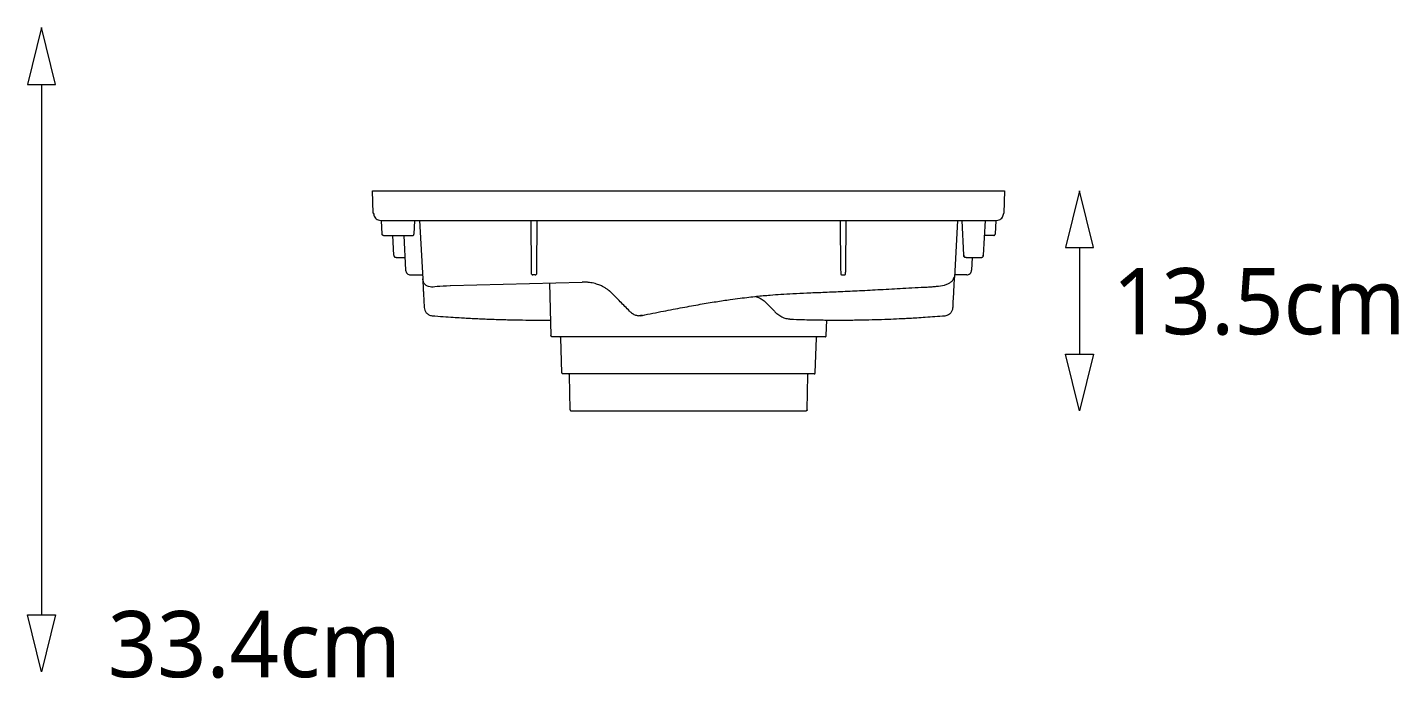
# Model space of a CAD drawing. Header units: millimetres. Extents: x 3083 to 7283, y 663 to 4579.
# Drawn here: x 5578.1 to 5992.3, y 3966.2 to 4162.7 of the extents above; entities that cross this region are included whole.
import ezdxf

# ---------------------------------------------------------------- set-up
doc = ezdxf.new("R2010")
doc.units = ezdxf.units.MM
doc.styles.add('微軟正黑體-20', font='Microsoft JhengHei.ttf', dxfattribs={"height": 20})

msp = doc.modelspace()

# ---------------------------------------------------------------- linework, layer by layer
at = {"lineweight": 5}
for p, q in [((5582.32, 4162.67), (5578.07, 4145.5)), ((5586.57, 4145.5), (5582.32, 4162.67)), ((5578.07, 4145.5), (5586.57, 4145.5)), ((5582.32, 4145.5), (5582.32, 3985.44)), ((5895.89, 4113.41, -163.19), (5891.64, 4096.25, -163.19)), ((5900.14, 4096.25, -163.19), (5895.89, 4113.41, -163.19)), ((5891.64, 4096.25, -163.19), (5900.14, 4096.25, -163.19)), ((5895.89, 4096.25, -163.19), (5895.89, 4064.12, -163.19)), ((5895.89, 4046.95, -163.19), (5891.64, 4064.12, -163.19)), ((5891.64, 4064.12, -163.19), (5900.14, 4064.12, -163.19)), ((5900.14, 4064.12, -163.19), (5895.89, 4046.95, -163.19)), ((5582.32, 3968.27), (5578.07, 3985.44)), ((5578.07, 3985.44), (5586.57, 3985.44)), ((5586.57, 3985.44), (5582.32, 3968.27))]:
    msp.add_line(p, q, dxfattribs=at)
at = {"linetype": 'Continuous', "lineweight": 5}
for p, q in [((5682.54, 4106.62, -163.19), (5682.36, 4113.41, -163.19)), ((5691.52, 4113.41, -163.19), (5864.07, 4113.41, -163.19)), ((5873.23, 4113.41, -163.19), (5873.05, 4106.62, -163.19)), ((5684.03, 4104.59, -163.19), (5684.78, 4104.45, -163.19)), ((5871.24, 4104.49, -163.19), (5871.59, 4104.59, -163.19)), ((5685.22, 4100.27, -163.19), (5685, 4104.45, -163.19)), ((5691.69, 4104.45, -163.19), (5863.9, 4104.45, -163.19)), ((5695.04, 4104.45, -163.19), (5694.82, 4100.27, -163.19)), ((5696.55, 4104.45, -163.19), (5697.48, 4086.79, -163.19)), ((5730.34, 4089.44, -163.19), (5730.21, 4104.45, -163.19)), ((5731.99, 4104.45, -163.19), (5731.86, 4089.44, -163.19)), ((5823.59, 4104.45, -163.19), (5823.72, 4089.44, -163.19)), ((5825.24, 4089.44, -163.19), (5825.37, 4104.45, -163.19)), ((5859.03, 4104.45, -163.19), (5858.13, 4087.24, -163.19)), ((5860.32, 4104.45, -163.19), (5860.87, 4093.95, -163.19)), ((5866.88, 4093.95, -163.19), (5867.43, 4104.45, -163.19)), ((5870.58, 4104.45, -163.19), (5870.37, 4100.27, -163.19)), ((5870.81, 4104.45, -163.19), (5871.24, 4104.49, -163.19)), ((5688.39, 4099.92, -163.19), (5688.7, 4093.95, -163.19)), ((5691.75, 4099.92, -163.19), (5692.3, 4089.43, -163.19)), ((5689.45, 4093.24, -163.19), (5689.2, 4093.29, -163.19)), ((5860.98, 4093.95, -163.19), (5860.87, 4093.95, -163.19)), ((5861.61, 4093.24, -163.19), (5861.35, 4093.3, -163.19)), ((5863.49, 4093.24, -163.19), (5863.29, 4089.43, -163.19)), ((5866.14, 4093.24, -163.19), (5866.38, 4093.29, -163.19)), ((5866.38, 4093.28, -163.19), (5866.41, 4093.3, -163.19)), ((5693.79, 4088.01, -163.19), (5697.42, 4088.01, -163.19)), ((5730.36, 4088.31, -163.19), (5730.35, 4088.38, -163.19)), ((5730.38, 4088.26, -163.19), (5730.36, 4088.31, -163.19)), ((5731.48, 4088.04, -163.19), (5730.73, 4088.04, -163.19)), ((5731.85, 4088.31, -163.19), (5731.83, 4088.25, -163.19)), ((5731.85, 4088.38, -163.19), (5731.85, 4088.31, -163.19)), ((5823.73, 4088.38, -163.19), (5823.74, 4088.31, -163.19)), ((5823.74, 4088.31, -163.19), (5823.76, 4088.25, -163.19)), ((5824.11, 4088.04, -163.19), (5824.86, 4088.04, -163.19)), ((5825.21, 4088.26, -163.19), (5825.22, 4088.31, -163.19)), ((5825.22, 4088.31, -163.19), (5825.23, 4088.38, -163.19)), ((5861.8, 4088.01, -163.19), (5858.17, 4088.01, -163.19)), ((5697.64, 4086.13, -163.19), (5697.48, 4086.79, -163.19)), ((5705.92, 4084.77, -163.19), (5745.65, 4085.81, -163.19)), ((5735.75, 4085.55, -163.19), (5736.21, 4069.7, -163.19)), ((5763.15, 4075.69, -163.19), (5763.82, 4075.81, -163.19)), ((5763.15, 4075.72, -163.19), (5763.83, 4075.79, -163.19)), ((5763.83, 4075.79, -163.19), (5763.27, 4075.72, -163.19)), ((5819.38, 4069.7, -163.19), (5819.54, 4074.38, -163.19)), ((5739.53, 4058.49, -163.19), (5739.17, 4068.98, -163.19)), ((5816.05, 4058.49, -163.19), (5816.42, 4068.98, -163.19)), ((5742, 4047.29, -163.19), (5741.82, 4057.76, -163.19)), ((5813.58, 4047.29, -163.19), (5813.76, 4057.76, -163.19)), ((5742.24, 4046.95, -163.19), (5813.35, 4046.95, -163.19))]:
    msp.add_line(p, q, dxfattribs=at)
for points, knots in [([(5682.36, 4113.41, -163.19), (5682.36, 4113.41, -163.19), (5682.42, 4113.41, -163.19), (5682.66, 4113.41, -163.19), (5682.83, 4113.41, -163.19), (5683.28, 4113.41, -163.19), (5683.57, 4113.41, -163.19), (5684.23, 4113.41, -163.19), (5684.61, 4113.41, -163.19), (5685.25, 4113.41, -163.19), (5685.47, 4113.41, -163.19), (5685.94, 4113.41, -163.19), (5686.18, 4113.41, -163.19), (5686.67, 4113.41, -163.19), (5686.93, 4113.41, -163.19), (5687.45, 4113.41, -163.19), (5687.73, 4113.41, -163.19), (5688.56, 4113.41, -163.19), (5689.13, 4113.41, -163.19), (5690.01, 4113.41, -163.19), (5690.31, 4113.41, -163.19), (5690.91, 4113.41, -163.19), (5691.21, 4113.41, -163.19), (5691.51, 4113.41, -163.19)], [0, 0, 0, 0, 0.125, 0.125, 0.25, 0.25, 0.375, 0.375, 0.5, 0.5, 0.5625, 0.5625, 0.625, 0.625, 0.6875, 0.6875, 0.75, 0.75, 0.875, 0.875, 0.9375, 0.9375, 1, 1, 1, 1]), ([(5864.08, 4113.41, -163.19), (5864.68, 4113.41, -163.19), (5865.28, 4113.41, -163.19), (5866.46, 4113.41, -163.19), (5867.04, 4113.41, -163.19), (5867.87, 4113.41, -163.19), (5868.14, 4113.41, -163.19), (5868.67, 4113.41, -163.19), (5868.93, 4113.41, -163.19), (5869.43, 4113.41, -163.19), (5869.67, 4113.41, -163.19), (5870.13, 4113.41, -163.19), (5870.36, 4113.41, -163.19), (5870.99, 4113.41, -163.19), (5871.37, 4113.41, -163.19), (5872.02, 4113.41, -163.19), (5872.3, 4113.41, -163.19), (5872.76, 4113.41, -163.19), (5872.93, 4113.41, -163.19), (5873.11, 4113.41, -163.19), (5873.15, 4113.41, -163.19), (5873.21, 4113.41, -163.19), (5873.23, 4113.41, -163.19), (5873.23, 4113.41, -163.19)], [0, 0, 0, 0, 0.125, 0.125, 0.25, 0.25, 0.3125, 0.3125, 0.375, 0.375, 0.4375, 0.4375, 0.5, 0.5, 0.625, 0.625, 0.75, 0.75, 0.875, 0.875, 0.9375, 0.9375, 1, 1, 1, 1]), ([(5682.54, 4106.62, -163.19), (5682.71, 4106.41, -163.19), (5682.7, 4105.99, -163.19), (5682.96, 4105.38, -163.19), (5683.4, 4104.86, -163.19), (5683.83, 4104.67, -163.19), (5684.03, 4104.59, -163.19)], [0, 0, 0, 0, 0.242632, 0.495898, 0.751552, 1, 1, 1, 1]), ([(5871.59, 4104.59, -163.19), (5871.78, 4104.68, -163.19), (5872.19, 4104.87, -163.19), (5872.63, 4105.38, -163.19), (5872.89, 4105.98, -163.19), (5872.88, 4106.41, -163.19), (5873.05, 4106.62, -163.19)], [0.0143652, 0.0143652, 0.0143652, 0.0143652, 0.2484527, 0.5041145, 0.7573826, 1, 1, 1, 1]), ([(5684.78, 4104.45, -163.19), (5684.76, 4104.45, -163.19), (5685.53, 4104.45, -163.19), (5688.08, 4104.45, -163.19), (5689.88, 4104.45, -163.19), (5691.69, 4104.45, -163.19)], [0, 0, 0, 0, 0.5, 0.5, 1, 1, 1, 1]), ([(5863.9, 4104.45, -163.19), (5865.71, 4104.45, -163.19), (5867.51, 4104.45, -163.19), (5870.06, 4104.45, -163.19), (5870.83, 4104.45, -163.19), (5870.81, 4104.45, -163.19)], [0, 0, 0, 0, 0.5, 0.5, 1, 1, 1, 1]), ([(5685.59, 4099.92, -163.19), (5685.55, 4099.92, -163.19), (5685.5, 4099.92, -163.19), (5685.42, 4099.96, -163.19), (5685.37, 4099.99, -163.19), (5685.3, 4100.05, -163.19), (5685.27, 4100.1, -163.19), (5685.23, 4100.18, -163.19), (5685.22, 4100.23, -163.19), (5685.22, 4100.27, -163.19)], [0, 0, 0, 0, 0.25, 0.25, 0.5, 0.5, 0.75, 0.75, 1, 1, 1, 1]), ([(5685.59, 4099.92, -163.19), (5685.59, 4099.92, -163.19), (5685.71, 4099.92, -163.19), (5686.15, 4099.92, -163.19), (5686.48, 4099.92, -163.19), (5687.3, 4099.92, -163.19), (5687.79, 4099.92, -163.19), (5688.86, 4099.92, -163.19), (5689.44, 4099.92, -163.19), (5690.6, 4099.92, -163.19), (5691.18, 4099.92, -163.19), (5692.25, 4099.92, -163.19), (5692.74, 4099.92, -163.19), (5693.56, 4099.92, -163.19), (5693.89, 4099.92, -163.19), (5694.33, 4099.92, -163.19), (5694.45, 4099.92, -163.19), (5694.45, 4099.92, -163.19)], [0, 0, 0, 0, 0.125, 0.125, 0.25, 0.25, 0.375, 0.375, 0.5, 0.5, 0.625, 0.625, 0.75, 0.75, 0.875, 0.875, 1, 1, 1, 1]), ([(5694.45, 4099.92, -163.19), (5694.49, 4099.92, -163.19), (5694.53, 4099.92, -163.19), (5694.62, 4099.96, -163.19), (5694.67, 4099.99, -163.19), (5694.74, 4100.05, -163.19), (5694.77, 4100.1, -163.19), (5694.81, 4100.18, -163.19), (5694.82, 4100.23, -163.19), (5694.82, 4100.27, -163.19)], [0, 0, 0, 0, 0.25, 0.25, 0.5, 0.5, 0.75, 0.75, 1, 1, 1, 1]), ([(5869.99, 4099.92, -163.19), (5869.93, 4099.92, -163.19), (5869.8, 4099.92, -163.19), (5868.76, 4099.92, -163.19), (5867.8, 4099.92, -163.19), (5867.22, 4099.92, -163.19), (5867.19, 4099.92, -163.19)], [0, 0, 0, 0, 0.329106, 0.658191, 0.98731, 1, 1, 1, 1]), ([(5869.99, 4099.92, -163.19), (5870.04, 4099.92, -163.19), (5870.08, 4099.92, -163.19), (5870.17, 4099.96, -163.19), (5870.21, 4099.99, -163.19), (5870.29, 4100.05, -163.19), (5870.31, 4100.1, -163.19), (5870.35, 4100.18, -163.19), (5870.36, 4100.23, -163.19), (5870.37, 4100.27, -163.19)], [0, 0, 0, 0, 0.25, 0.25, 0.5, 0.5, 0.75, 0.75, 1, 1, 1, 1]), ([(5688.76, 4093.95, -163.19), (5688.76, 4093.95, -163.19), (5688.7, 4093.95, -163.19), (5688.7, 4093.95, -163.19), (5688.7, 4093.95, -163.19)], [0, 0, 0, 0, 0.015832, 1, 1, 1, 1]), ([(5688.76, 4093.95, -163.19), (5688.76, 4093.88, -163.19), (5688.76, 4093.74, -163.19), (5688.85, 4093.55, -163.19), (5688.99, 4093.38, -163.19), (5689.13, 4093.32, -163.19), (5689.2, 4093.28, -163.19)], [0, 0, 0, 0, 0.2434572, 0.4967899, 0.7520326, 1, 1, 1, 1]), ([(5689.45, 4093.24, -163.19), (5689.48, 4093.24, -163.19), (5689.55, 4093.24, -163.19), (5690.08, 4093.24, -163.19), (5690.82, 4093.24, -163.19), (5691.55, 4093.24, -163.19), (5691.97, 4093.24, -163.19), (5692.1, 4093.24, -163.19)], [0, 0, 0, 0, 0.224801, 0.449588, 0.674413, 0.899222, 1, 1, 1, 1]), ([(5861.11, 4093.45, -163.19), (5861.09, 4093.47, -163.19), (5861, 4093.53, -163.19), (5860.91, 4093.71, -163.19), (5860.88, 4093.87, -163.19), (5860.87, 4093.95, -163.19)], [0, 0, 0, 0, 0.130605, 0.581098, 1, 1, 1, 1]), ([(5860.93, 4093.95, -163.19), (5860.93, 4093.88, -163.19), (5860.92, 4093.75, -163.19), (5861.01, 4093.55, -163.19), (5861.15, 4093.39, -163.19), (5861.29, 4093.32, -163.19), (5861.35, 4093.29, -163.19)], [0, 0, 0, 0, 0.243618, 0.496859, 0.751958, 1, 1, 1, 1]), ([(5861.61, 4093.24, -163.19), (5861.61, 4093.24, -163.19), (5861.86, 4093.24, -163.19), (5862.7, 4093.24, -163.19), (5863.28, 4093.24, -163.19), (5864.46, 4093.24, -163.19), (5865.06, 4093.24, -163.19), (5865.89, 4093.24, -163.19), (5866.14, 4093.24, -163.19), (5866.14, 4093.24, -163.19)], [0, 0, 0, 0, 0.25, 0.25, 0.5, 0.5, 0.75, 0.75, 1, 1, 1, 1]), ([(5866.38, 4093.28, -163.19), (5866.45, 4093.31, -163.19), (5866.59, 4093.38, -163.19), (5866.74, 4093.54, -163.19), (5866.83, 4093.74, -163.19), (5866.82, 4093.88, -163.19), (5866.82, 4093.95, -163.19)], [0, 0, 0, 0, 0.247923, 0.50321, 0.75658, 1, 1, 1, 1]), ([(5866.64, 4093.45, -163.19), (5866.66, 4093.47, -163.19), (5866.75, 4093.53, -163.19), (5866.84, 4093.71, -163.19), (5866.87, 4093.87, -163.19), (5866.88, 4093.95, -163.19)], [0, 0, 0, 0, 0.1330575, 0.58228, 1, 1, 1, 1]), ([(5692.3, 4089.43, -163.19), (5692.32, 4089.05, -163.19), (5692.49, 4088.68, -163.19), (5693.04, 4088.16, -163.19), (5693.41, 4088.01, -163.19), (5693.79, 4088.01, -163.19)], [0, 0, 0, 0, 0.5, 0.5, 1, 1, 1, 1]), ([(5730.35, 4088.38, -163.19), (5730.35, 4088.38, -163.19), (5730.35, 4088.38, -163.19), (5730.35, 4088.39, -163.19), (5730.35, 4088.41, -163.19), (5730.35, 4088.43, -163.19), (5730.35, 4088.48, -163.19), (5730.35, 4088.55, -163.19), (5730.35, 4088.69, -163.19), (5730.35, 4088.85, -163.19), (5730.35, 4089.01, -163.19), (5730.35, 4089.17, -163.19), (5730.35, 4089.3, -163.19), (5730.34, 4089.4, -163.19), (5730.34, 4089.44, -163.19)], [0, 0, 0, 0, 0.049655, 0.099196, 0.148938, 0.199191, 0.250257, 0.375443, 0.500087, 0.624466, 0.749901, 0.834381, 0.917268, 1, 1, 1, 1]), ([(5730.38, 4088.26, -163.19), (5730.39, 4088.22, -163.19), (5730.43, 4088.15, -163.19), (5730.52, 4088.08, -163.19), (5730.62, 4088.04, -163.19), (5730.69, 4088.04, -163.19), (5730.73, 4088.04, -163.19)], [0, 0, 0, 0, 0.2486668, 0.5046979, 0.7580151, 1, 1, 1, 1]), ([(5731.48, 4088.04, -163.19), (5731.52, 4088.04, -163.19), (5731.59, 4088.04, -163.19), (5731.69, 4088.08, -163.19), (5731.78, 4088.15, -163.19), (5731.81, 4088.22, -163.19), (5731.83, 4088.26, -163.19)], [0, 0, 0, 0, 0.2419849, 0.4953021, 0.7513332, 1, 1, 1, 1]), ([(5731.86, 4089.44, -163.19), (5731.86, 4089.42, -163.19), (5731.86, 4089.36, -163.19), (5731.86, 4089.28, -163.19), (5731.86, 4089.2, -163.19), (5731.86, 4089.11, -163.19), (5731.86, 4089, -163.19), (5731.86, 4088.85, -163.19), (5731.86, 4088.69, -163.19), (5731.86, 4088.55, -163.19), (5731.85, 4088.47, -163.19), (5731.85, 4088.42, -163.19), (5731.85, 4088.39, -163.19), (5731.85, 4088.38, -163.19), (5731.85, 4088.38, -163.19)], [0, 0, 0, 0, 0.049645, 0.099176, 0.148908, 0.199151, 0.250207, 0.375385, 0.50002, 0.624408, 0.74985, 0.834347, 0.917251, 1, 1, 1, 1]), ([(5823.72, 4089.44, -163.19), (5823.73, 4089.16, -163.19), (5823.73, 4088.89, -163.19), (5823.73, 4088.5, -163.19), (5823.73, 4088.38, -163.19), (5823.73, 4088.38, -163.19)], [0, 0, 0, 0, 0.5, 0.5, 1, 1, 1, 1]), ([(5823.76, 4088.26, -163.19), (5823.77, 4088.22, -163.19), (5823.81, 4088.15, -163.19), (5823.89, 4088.08, -163.19), (5824, 4088.04, -163.19), (5824.07, 4088.04, -163.19), (5824.11, 4088.04, -163.19)], [0, 0, 0, 0, 0.2486668, 0.5046979, 0.7580151, 1, 1, 1, 1]), ([(5824.86, 4088.04, -163.19), (5824.89, 4088.04, -163.19), (5824.97, 4088.04, -163.19), (5825.07, 4088.08, -163.19), (5825.16, 4088.15, -163.19), (5825.19, 4088.22, -163.19), (5825.21, 4088.26, -163.19)], [0, 0, 0, 0, 0.241985, 0.495302, 0.751333, 1, 1, 1, 1]), ([(5825.23, 4088.38, -163.19), (5825.23, 4088.38, -163.19), (5825.23, 4088.5, -163.19), (5825.24, 4088.89, -163.19), (5825.24, 4089.16, -163.19), (5825.24, 4089.44, -163.19)], [0, 0, 0, 0, 0.5, 0.5, 1, 1, 1, 1]), ([(5697.52, 4085.92, -163.19), (5697.53, 4085.76, -163.19), (5697.54, 4085.61, -163.19), (5697.56, 4085.34, -163.19), (5697.56, 4085.23, -163.19), (5697.57, 4084.99, -163.19), (5697.58, 4084.86, -163.19), (5697.59, 4084.6, -163.19), (5697.6, 4084.5, -163.19), (5697.61, 4084.27, -163.19), (5697.62, 4084.14, -163.19), (5697.64, 4083.69, -163.19), (5697.66, 4083.32, -163.19), (5697.7, 4082.48, -163.19), (5697.73, 4082.01, -163.19), (5697.77, 4081.25, -163.19), (5697.78, 4080.99, -163.19), (5697.81, 4080.45, -163.19), (5697.83, 4080.18, -163.19), (5697.87, 4079.36, -163.19), (5697.9, 4078.79, -163.19), (5697.93, 4078.2, -163.19)], [0, 0, 0, 0, 0.125, 0.125, 0.25, 0.25, 0.375, 0.375, 0.4375, 0.4375, 0.5, 0.5, 0.625, 0.625, 0.75, 0.75, 0.8125, 0.8125, 0.875, 0.875, 1, 1, 1, 1]), ([(5700.16, 4084.32, -163.19), (5699.84, 4084.34, -163.19), (5699.34, 4084.38, -163.19), (5698.73, 4084.68, -163.19), (5698.3, 4084.99, -163.19), (5697.96, 4085.39, -163.19), (5697.71, 4085.77, -163.19), (5697.66, 4086.04, -163.19), (5697.64, 4086.13, -163.19)], [0, 0, 0, 0, 0.288504, 0.443452, 0.601577, 0.759703, 0.914651, 1, 1, 1, 1]), ([(5700.16, 4084.32, -163.19), (5700.17, 4084.4, -163.19), (5700.79, 4084.49, -163.19), (5702.87, 4084.66, -163.19), (5704.32, 4084.73, -163.19), (5705.81, 4084.77, -163.19)], [0, 0, 0, 0, 0.5, 0.5, 1, 1, 1, 1]), ([(5754.32, 4082.78, -163.19), (5754.26, 4082.83, -163.19), (5754.15, 4082.94, -163.19), (5753.98, 4083.09, -163.19), (5753.74, 4083.28, -163.19), (5753.43, 4083.53, -163.19), (5752.9, 4083.9, -163.19), (5752.19, 4084.33, -163.19), (5751.17, 4084.83, -163.19), (5749.88, 4085.31, -163.19), (5748.57, 4085.61, -163.19), (5747.6, 4085.74, -163.19), (5747.12, 4085.78, -163.19), (5746.71, 4085.8, -163.19), (5746.23, 4085.82, -163.19), (5745.84, 4085.81, -163.19), (5745.66, 4085.81, -163.19)], [0, 0, 0, 0, 0.025049, 0.049165, 0.072331, 0.122616, 0.174144, 0.280835, 0.385588, 0.533972, 0.72067, 0.81251, 0.846563, 0.874964, 0.941609, 1, 1, 1, 1]), ([(5763.82, 4075.8, -163.19), (5765.94, 4076.23, -163.19), (5769.99, 4077.05, -163.19), (5775.82, 4078.14, -163.19), (5781.13, 4079.11, -163.19), (5785.92, 4079.91, -163.19), (5789.93, 4080.51, -163.19), (5793.23, 4080.96, -163.19), (5795.89, 4081.28, -163.19), (5798.23, 4081.54, -163.19), (5800.38, 4081.75, -163.19), (5802.8, 4081.95, -163.19), (5805.79, 4082.17, -163.19), (5809.49, 4082.38, -163.19), (5813.74, 4082.58, -163.19), (5818.53, 4082.77, -163.19), (5823.83, 4082.99, -163.19), (5829.63, 4083.26, -163.19), (5835.91, 4083.61, -163.19), (5842.7, 4083.98, -163.19), (5847.41, 4084.23, -163.19), (5849.85, 4084.35, -163.19)], [0, 0, 0, 0, 0.074788, 0.143302, 0.205619, 0.261648, 0.311443, 0.346203, 0.377124, 0.404209, 0.427553, 0.451937, 0.488519, 0.531339, 0.580432, 0.635828, 0.697526, 0.764207, 0.836844, 0.915426, 1, 1, 1, 1]), ([(5849.85, 4084.35, -163.19), (5850.34, 4084.38, -163.19), (5851.3, 4084.43, -163.19), (5853.09, 4084.58, -163.19), (5854.71, 4084.81, -163.19), (5856.1, 4085.26, -163.19), (5856.97, 4085.75, -163.19), (5857.65, 4086.38, -163.19), (5857.86, 4086.92, -163.19), (5857.96, 4087.18, -163.19)], [0, 0, 0, 0, 0.142902, 0.277498, 0.530391, 0.652511, 0.772549, 0.889303, 1, 1, 1, 1]), ([(5858.13, 4087.24, -163.19), (5858.13, 4087.22, -163.19), (5858.13, 4087.2, -163.19), (5857.96, 4087.18, -163.19), (5857.96, 4087.18, -163.19)], [0, 0, 0, 0, 0.980995, 1, 1, 1, 1]), ([(5857.98, 4084.32, -163.19), (5858.01, 4084.95, -163.19), (5858.06, 4085.9, -163.19), (5858.1, 4086.75, -163.19), (5858.12, 4087.04, -163.19), (5858.13, 4087.15, -163.19)], [0, 0, 0, 0, 0.55748, 0.8336579, 1, 1, 1, 1]), ([(5759.97, 4077.1, -163.19), (5759.5, 4077.57, -163.19), (5758.56, 4078.51, -163.19), (5757.15, 4079.92, -163.19), (5755.73, 4081.35, -163.19), (5754.79, 4082.3, -163.19), (5754.32, 4082.78, -163.19)], [0, 0, 0, 0, 0.248884, 0.498548, 0.748936, 1, 1, 1, 1]), ([(5797.96, 4081.5, -163.19), (5798.37, 4081.37, -163.19), (5799.21, 4081.11, -163.19), (5800.33, 4080.39, -163.19), (5801, 4079.78, -163.19), (5801.34, 4079.47, -163.19)], [0, 0, 0, 0, 0.322617, 0.660395, 1, 1, 1, 1]), ([(5697.93, 4078.2, -163.19), (5697.97, 4077.92, -163.19), (5698.05, 4077.33, -163.19), (5698.44, 4076.69, -163.19), (5698.9, 4076.24, -163.19), (5699.33, 4075.96, -163.19), (5699.82, 4075.76, -163.19), (5700.16, 4075.72, -163.19), (5700.33, 4075.69, -163.19)], [0, 0, 0, 0, 0.230266, 0.469807, 0.596328, 0.728498, 0.864509, 1, 1, 1, 1]), ([(5700.34, 4075.69, -163.19), (5701.44, 4075.61, -163.19), (5703.52, 4075.44, -163.19), (5706.48, 4075.24, -163.19), (5708.94, 4075.08, -163.19), (5710.99, 4074.96, -163.19), (5712.82, 4074.87, -163.19), (5715.49, 4074.74, -163.19), (5719.1, 4074.59, -163.19), (5723.45, 4074.47, -163.19), (5727.61, 4074.39, -163.19), (5731.45, 4074.36, -163.19), (5734.26, 4074.37, -163.19), (5735.76, 4074.38, -163.19), (5736.04, 4074.38, -163.19)], [0, 0, 0, 0, 0.102237, 0.192675, 0.264761, 0.319333, 0.370048, 0.421709, 0.546343, 0.671452, 0.777606, 0.882171, 0.977578, 1, 1, 1, 1]), ([(5759.97, 4077.1, -163.19), (5760.23, 4076.84, -163.19), (5760.76, 4076.31, -163.19), (5761.75, 4075.85, -163.19), (5762.57, 4075.66, -163.19), (5763.03, 4075.71, -163.19), (5763.15, 4075.72, -163.19)], [0, 0, 0, 0, 0.304549, 0.605082, 0.901227, 1, 1, 1, 1]), ([(5801.34, 4079.48, -163.19), (5801.47, 4079.35, -163.19), (5801.74, 4079.09, -163.19), (5802.14, 4078.7, -163.19), (5802.53, 4078.31, -163.19), (5802.92, 4077.91, -163.19), (5803.31, 4077.51, -163.19), (5803.7, 4077.1, -163.19), (5804.08, 4076.7, -163.19), (5804.33, 4076.42, -163.19), (5804.45, 4076.28, -163.19)], [0, 0, 0, 0, 0.123107, 0.246755, 0.370944, 0.495674, 0.620946, 0.746758, 0.87311, 1, 1, 1, 1]), ([(5808.41, 4074.66, -163.19), (5808.37, 4074.66, -163.19), (5807.9, 4074.62, -163.19), (5806.96, 4074.86, -163.19), (5805.64, 4075.35, -163.19), (5804.84, 4075.97, -163.19), (5804.44, 4076.28, -163.19)], [0, 0, 0, 0, 0.029332, 0.354748, 0.678719, 1, 1, 1, 1]), ([(5808.41, 4074.65, -163.19), (5808.48, 4074.65, -163.19), (5809.71, 4074.59, -163.19), (5811.87, 4074.53, -163.19), (5814.65, 4074.46, -163.19), (5816.92, 4074.42, -163.19), (5818.92, 4074.39, -163.19), (5821.8, 4074.36, -163.19), (5825.61, 4074.37, -163.19), (5830.05, 4074.42, -163.19), (5834.18, 4074.52, -163.19), (5837.89, 4074.64, -163.19), (5840.73, 4074.77, -163.19), (5842.91, 4074.87, -163.19), (5844.69, 4074.97, -163.19), (5846.87, 4075.09, -163.19), (5849.43, 4075.26, -163.19), (5852.28, 4075.46, -163.19), (5854.24, 4075.61, -163.19), (5855.25, 4075.69, -163.19)], [0, 0, 0, 0, 0.004163, 0.074306, 0.130243, 0.172596, 0.211911, 0.251956, 0.348565, 0.445547, 0.52784, 0.608922, 0.682914, 0.712967, 0.752278, 0.801145, 0.859567, 0.927545, 1, 1, 1, 1]), ([(5855.25, 4075.69, -163.19), (5855.48, 4075.73, -163.19), (5855.98, 4075.81, -163.19), (5856.7, 4076.21, -163.19), (5857.27, 4076.85, -163.19), (5857.58, 4077.53, -163.19), (5857.65, 4078.02, -163.19), (5857.66, 4078.18, -163.19), (5857.66, 4078.19, -163.19)], [0, 0, 0, 0, 0.183789, 0.395847, 0.631682, 0.844269, 0.991793, 1, 1, 1, 1]), ([(5857.66, 4078.19, -163.19), (5857.66, 4078.2, -163.19), (5857.66, 4078.22, -163.19), (5857.67, 4078.36, -163.19), (5857.68, 4078.55, -163.19), (5857.68, 4078.65, -163.19)], [0, 0, 0, 0, 0.194126, 0.599214, 1, 1, 1, 1]), ([(5736.58, 4069.34, -163.19), (5736.54, 4069.34, -163.19), (5736.49, 4069.34, -163.19), (5736.4, 4069.38, -163.19), (5736.36, 4069.41, -163.19), (5736.29, 4069.48, -163.19), (5736.26, 4069.52, -163.19), (5736.22, 4069.61, -163.19), (5736.21, 4069.65, -163.19), (5736.21, 4069.7, -163.19)], [0, 0, 0, 0, 0.25, 0.25, 0.5, 0.5, 0.75, 0.75, 1, 1, 1, 1]), ([(5819, 4069.34, -163.19), (5819, 4069.34, -163.19), (5819, 4069.34, -163.19), (5818.99, 4069.34, -163.19), (5818.97, 4069.34, -163.19), (5818.94, 4069.34, -163.19), (5818.9, 4069.34, -163.19), (5818.86, 4069.34, -163.19), (5818.81, 4069.34, -163.19), (5818.75, 4069.34, -163.19), (5818.68, 4069.34, -163.19), (5818.6, 4069.34, -163.19), (5818.52, 4069.34, -163.19), (5818.42, 4069.34, -163.19), (5818.32, 4069.34, -163.19), (5818.12, 4069.34, -163.19), (5817.78, 4069.34, -163.19), (5817.24, 4069.34, -163.19), (5816.61, 4069.34, -163.19), (5815.64, 4069.34, -163.19), (5814.2, 4069.34, -163.19), (5812.11, 4069.34, -163.19), (5809.7, 4069.34, -163.19), (5806.98, 4069.34, -163.19), (5803.98, 4069.34, -163.19), (5800.72, 4069.34, -163.19), (5797.25, 4069.34, -163.19), (5793.59, 4069.34, -163.19), (5789.78, 4069.34, -163.19), (5785.85, 4069.34, -163.19), (5781.84, 4069.34, -163.19), (5777.79, 4069.34, -163.19), (5773.75, 4069.34, -163.19), (5769.74, 4069.34, -163.19), (5765.81, 4069.34, -163.19), (5762, 4069.34, -163.19), (5758.34, 4069.34, -163.19), (5754.86, 4069.34, -163.19), (5751.61, 4069.34, -163.19), (5748.61, 4069.34, -163.19), (5745.89, 4069.34, -163.19), (5743.48, 4069.34, -163.19), (5741.39, 4069.34, -163.19), (5739.95, 4069.34, -163.19), (5738.98, 4069.34, -163.19), (5738.34, 4069.34, -163.19), (5737.8, 4069.34, -163.19), (5737.43, 4069.34, -163.19), (5737.17, 4069.34, -163.19), (5736.99, 4069.34, -163.19), (5736.85, 4069.34, -163.19), (5736.74, 4069.34, -163.19), (5736.65, 4069.34, -163.19), (5736.6, 4069.34, -163.19), (5736.59, 4069.34, -163.19), (5736.58, 4069.34, -163.19)], [0, 0, 0, 0, 0.004472, 0.00894, 0.013406, 0.017871, 0.022336, 0.026801, 0.031267, 0.035735, 0.040207, 0.044683, 0.049163, 0.053649, 0.058142, 0.062642, 0.078356, 0.094008, 0.109636, 0.125278, 0.156533, 0.187895, 0.219253, 0.250512, 0.281767, 0.313129, 0.344487, 0.375747, 0.407001, 0.438364, 0.469722, 0.500981, 0.532235, 0.563598, 0.594956, 0.626215, 0.65747, 0.688832, 0.72019, 0.751449, 0.782704, 0.814066, 0.845424, 0.876683, 0.892322, 0.907948, 0.923602, 0.939319, 0.948029, 0.956714, 0.965382, 0.974038, 0.982688, 0.99134, 1, 1, 1, 1]), ([(5739.17, 4068.98, -163.19), (5739.16, 4069.03, -163.19), (5739.15, 4069.12, -163.19), (5739.09, 4069.19, -163.19), (5738.94, 4069.34, -163.19)], [0, 0, 0, 0, 0.5401858, 0.9422871, 0.9422871, 0.9422871, 0.9422871]), ([(5816.42, 4068.98, -163.19), (5816.43, 4069.03, -163.19), (5816.44, 4069.12, -163.19), (5816.5, 4069.19, -163.19), (5816.65, 4069.34, -163.19)], [0, 0, 0, 0, 0.5401858, 0.9422871, 0.9422871, 0.9422871, 0.9422871]), ([(5819, 4069.34, -163.19), (5819.05, 4069.34, -163.19), (5819.09, 4069.34, -163.19), (5819.18, 4069.38, -163.19), (5819.23, 4069.41, -163.19), (5819.3, 4069.48, -163.19), (5819.33, 4069.52, -163.19), (5819.37, 4069.61, -163.19), (5819.38, 4069.65, -163.19), (5819.38, 4069.7, -163.19)], [0, 0, 0, 0, 0.25, 0.25, 0.5, 0.5, 0.75, 0.75, 1, 1, 1, 1]), ([(5739.91, 4058.13, -163.19), (5739.86, 4058.13, -163.19), (5739.82, 4058.14, -163.19), (5739.73, 4058.17, -163.19), (5739.68, 4058.2, -163.19), (5739.61, 4058.27, -163.19), (5739.58, 4058.31, -163.19), (5739.55, 4058.4, -163.19), (5739.54, 4058.45, -163.19), (5739.53, 4058.49, -163.19)], [0, 0, 0, 0, 0.25, 0.25, 0.5, 0.5, 0.75, 0.75, 1, 1, 1, 1]), ([(5815.68, 4058.13, -163.19), (5815.68, 4058.13, -163.19), (5815.68, 4058.13, -163.19), (5815.67, 4058.13, -163.19), (5815.65, 4058.13, -163.19), (5815.62, 4058.13, -163.19), (5815.59, 4058.13, -163.19), (5815.55, 4058.13, -163.19), (5815.5, 4058.13, -163.19), (5815.44, 4058.13, -163.19), (5815.38, 4058.13, -163.19), (5815.31, 4058.13, -163.19), (5815.23, 4058.13, -163.19), (5815.14, 4058.13, -163.19), (5815.05, 4058.13, -163.19), (5814.75, 4058.13, -163.19), (5814.11, 4058.13, -163.19), (5812.85, 4058.13, -163.19), (5811.26, 4058.13, -163.19), (5809.34, 4058.13, -163.19), (5807.13, 4058.13, -163.19), (5804.63, 4058.13, -163.19), (5801.87, 4058.13, -163.19), (5798.87, 4058.13, -163.19), (5795.68, 4058.13, -163.19), (5792.32, 4058.13, -163.19), (5788.81, 4058.13, -163.19), (5785.2, 4058.13, -163.19), (5781.51, 4058.13, -163.19), (5777.79, 4058.13, -163.19), (5774.08, 4058.13, -163.19), (5770.39, 4058.13, -163.19), (5766.78, 4058.13, -163.19), (5763.27, 4058.13, -163.19), (5759.91, 4058.13, -163.19), (5756.71, 4058.13, -163.19), (5753.72, 4058.13, -163.19), (5750.96, 4058.13, -163.19), (5748.46, 4058.13, -163.19), (5746.24, 4058.13, -163.19), (5744.33, 4058.13, -163.19), (5742.73, 4058.13, -163.19), (5741.48, 4058.13, -163.19), (5740.8, 4058.13, -163.19), (5740.44, 4058.13, -163.19), (5740.28, 4058.13, -163.19), (5740.15, 4058.13, -163.19), (5740.05, 4058.13, -163.19), (5739.97, 4058.13, -163.19), (5739.92, 4058.13, -163.19), (5739.91, 4058.13, -163.19), (5739.91, 4058.13, -163.19)], [0, 0, 0, 0, 0.004472, 0.00894, 0.013407, 0.017872, 0.022336, 0.026801, 0.031268, 0.035736, 0.040208, 0.044684, 0.049165, 0.053651, 0.058144, 0.062645, 0.094001, 0.125264, 0.156519, 0.187884, 0.219242, 0.250503, 0.281758, 0.313123, 0.344481, 0.375742, 0.406997, 0.438362, 0.469721, 0.500981, 0.532237, 0.563601, 0.59496, 0.62622, 0.657476, 0.68884, 0.720199, 0.751459, 0.782715, 0.814079, 0.845438, 0.876698, 0.907954, 0.939317, 0.948027, 0.956713, 0.965381, 0.974037, 0.982688, 0.99134, 1, 1, 1, 1]), ([(5741.82, 4057.76, -163.19), (5741.82, 4057.81, -163.19), (5741.81, 4057.86, -163.19), (5741.78, 4057.95, -163.19), (5741.75, 4057.99, -163.19), (5741.67, 4058.06, -163.19), (5741.63, 4058.09, -163.19), (5741.54, 4058.12, -163.19), (5741.49, 4058.13, -163.19), (5741.45, 4058.13, -163.19)], [0, 0, 0, 0, 0.25, 0.25, 0.5, 0.5, 0.75, 0.75, 1, 1, 1, 1]), ([(5813.76, 4057.76, -163.19), (5813.77, 4057.82, -163.19), (5813.78, 4057.91, -163.19), (5813.84, 4057.98, -163.19), (5813.99, 4058.13, -163.19)], [0, 0, 0, 0, 0.5770533, 0.9812483, 0.9812483, 0.9812483, 0.9812483]), ([(5815.68, 4058.13, -163.19), (5815.72, 4058.13, -163.19), (5815.77, 4058.14, -163.19), (5815.86, 4058.17, -163.19), (5815.9, 4058.2, -163.19), (5815.98, 4058.27, -163.19), (5816, 4058.31, -163.19), (5816.04, 4058.4, -163.19), (5816.05, 4058.45, -163.19), (5816.05, 4058.49, -163.19)], [0, 0, 0, 0, 0.25, 0.25, 0.5, 0.5, 0.75, 0.75, 1, 1, 1, 1]), ([(5742.01, 4047.29, -163.19), (5742.01, 4047.24, -163.19), (5742.03, 4047.13, -163.19), (5742.12, 4047.01, -163.19), (5742.21, 4046.97, -163.19), (5742.24, 4046.95, -163.19)], [0, 0, 0, 0, 0.356196, 0.740545, 1, 1, 1, 1]), ([(5813.58, 4047.29, -163.19), (5813.58, 4047.25, -163.19), (5813.57, 4047.2, -163.19), (5813.54, 4047.11, -163.19), (5813.51, 4047.07, -163.19), (5813.44, 4047, -163.19), (5813.39, 4046.97, -163.19), (5813.35, 4046.95, -163.19)], [0, 0, 0, 0, 0.25, 0.25, 0.5, 0.5, 0.7392762, 0.7392762, 0.7392762, 0.7392762])]:
    msp.add_open_spline(points, degree=3, knots=knots, dxfattribs=at)
for points in [[(5861.8, 4088.01, -163.19), (5861.97, 4088.01, -163.19), (5862.34, 4088.07, -163.19), (5862.85, 4088.39, -163.19), (5863.2, 4088.89, -163.19), (5863.28, 4089.26, -163.19), (5863.29, 4089.43, -163.19)], [(5697.48, 4086.79, -163.19), (5697.49, 4086.52, -163.19), (5697.51, 4086.21, -163.19), (5697.52, 4085.92, -163.19)], [(5700.16, 4084.32, -163.19), (5700.16, 4084.32, -163.19), (5700.16, 4084.32, -163.19), (5700.16, 4084.32, -163.19)], [(5705.81, 4084.77, -163.19), (5705.85, 4084.77, -163.19), (5705.88, 4084.77, -163.19), (5705.92, 4084.77, -163.19)], [(5857.68, 4078.65, -163.19), (5857.78, 4080.53, -163.19), (5857.88, 4082.42, -163.19), (5857.98, 4084.32, -163.19)], [(5736.21, 4069.7, -163.19), (5736.21, 4069.7, -163.19), (5736.21, 4069.7, -163.19), (5736.21, 4069.7, -163.19)], [(5739.53, 4058.49, -163.19), (5739.53, 4058.49, -163.19), (5739.53, 4058.49, -163.19), (5739.53, 4058.49, -163.19)], [(5741.82, 4057.76, -163.19), (5741.82, 4057.76, -163.19), (5741.82, 4057.76, -163.19), (5741.82, 4057.76, -163.19)], [(5742.01, 4047.29, -163.19), (5742.01, 4047.29, -163.19), (5742, 4047.29, -163.19), (5742, 4047.29, -163.19)]]:
    msp.add_open_spline(points, degree=3, dxfattribs=at)

# ---------------------------------------------------------------- texts
at = {"lineweight": 5, "style": '微軟正黑體-20'}
for s, p in [('13.5cm', (5905.82, 4070.08, -163.19)), ('33.4cm', (5602.38, 3966.6))]:
    msp.add_text(s, height=20, dxfattribs=at).set_placement(p)

doc.saveas('drawing.dxf')
